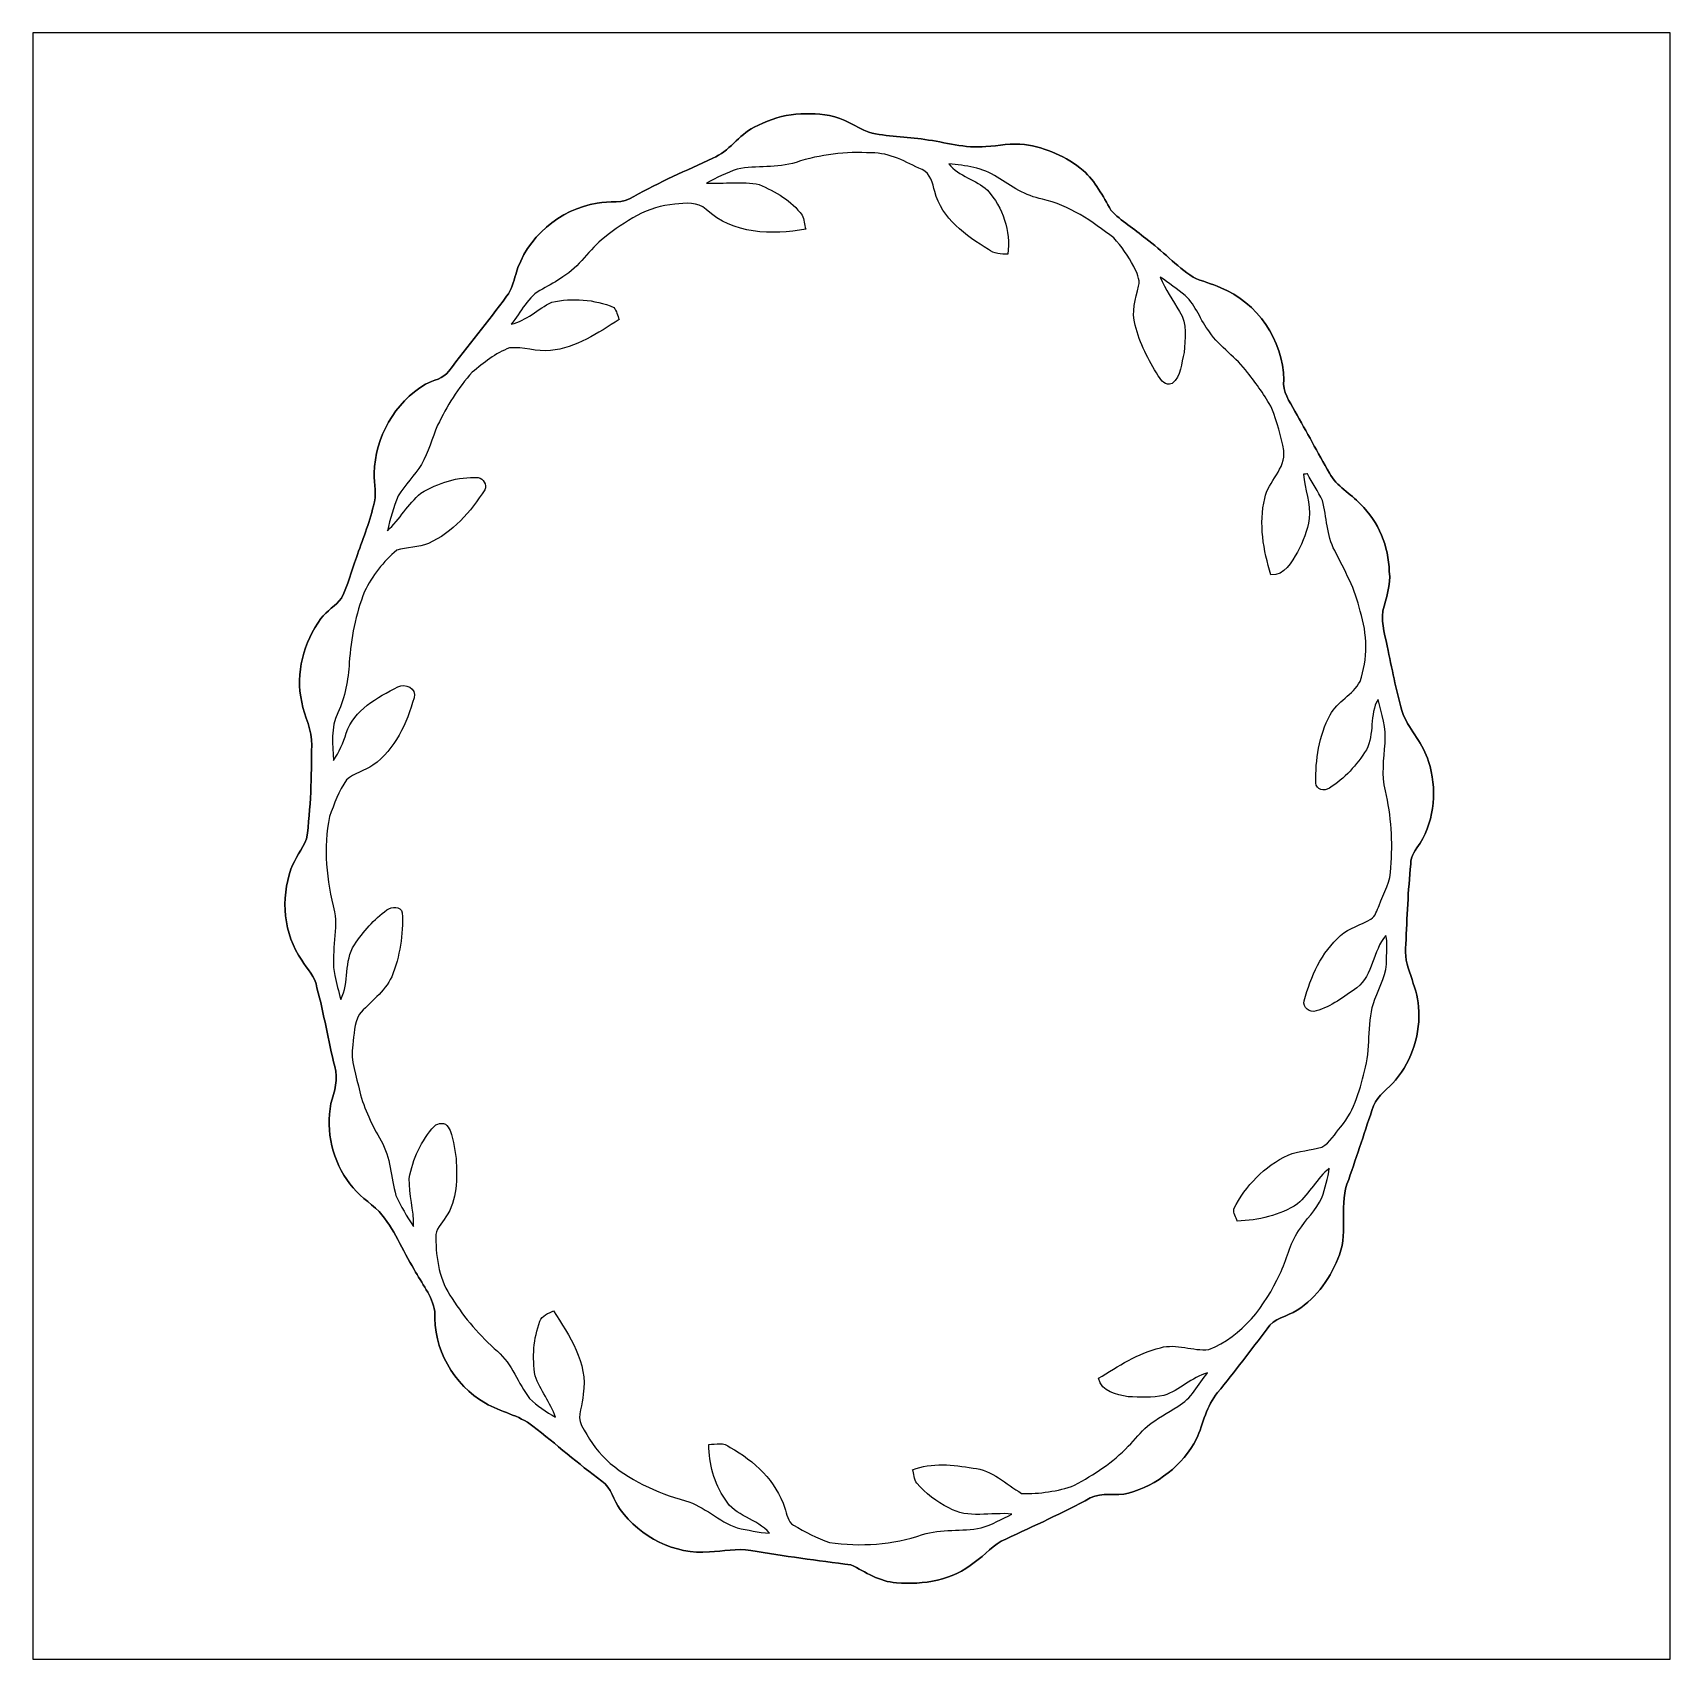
# Model space of a CAD drawing. Header units: centimetres. Extents: x -16.8 to 16.8, y -16.7 to 16.7.
import ezdxf

# ---------------------------------------------------------------- set-up
doc = ezdxf.new("R2010")
doc.units = ezdxf.units.CM
doc.header["$MEASUREMENT"] = 0
doc.layers.add('Layer 1', color=7, linetype='Continuous')

msp = doc.modelspace()

# ---------------------------------------------------------------- linework, layer by layer
at = {"layer": 'Layer 1', "color": 7}
for points, knots in [([(-16.77458, 16.66875), (-16.77458, 16.66875), (16.77458, 16.66875), (16.77458, 16.66875), (16.77458, 16.66875), (16.77458, 16.66875), (16.77458, -16.66875), (16.77458, -16.66875), (16.77458, -16.66875), (16.77458, -16.66875), (-16.77458, -16.66875), (-16.77458, -16.66875), (-16.77458, -16.66875), (-16.77458, -16.66875), (-16.77458, 16.66875), (-16.77458, 16.66875), (-16.77458, 16.66875), (-16.77458, 16.66875), (-16.77458, 16.66875), (-16.77458, 16.66875)], [0, 0, 0, 0, 0.16666667, 0.16666667, 0.16666667, 0.16666667, 0.33333333, 0.33333333, 0.33333333, 0.33333333, 0.5, 0.5, 0.5, 0.5, 0.66666667, 0.66666667, 0.66666667, 0.66666667, 1, 1, 1, 1]), ([(-1.23684, 14.98812), (-1.50319, 14.95213), (-1.75754, 14.85371), (-1.99496, 14.73024), (-1.99496, 14.73024), (-2.31493, 14.57078), (-2.50578, 14.23247), (-2.84198, 14.09806), (-2.84198, 14.09806), (-3.38455, 13.84229), (-3.93806, 13.6084), (-4.46052, 13.31207), (-4.46052, 13.31207), (-4.67889, 13.15261), (-4.96076, 13.22705), (-5.20876, 13.17872), (-5.20876, 13.17872), (-5.9757, 13.05066), (-6.66644, 12.47105), (-6.87811, 11.71575), (-6.87811, 11.71575), (-6.92785, 11.56159), (-6.95678, 11.39472), (-7.06861, 11.26878), (-7.06861, 11.26878), (-7.44361, 10.74173), (-7.8673, 10.25137), (-8.24971, 9.72961), (-8.24971, 9.72961), (-8.36295, 9.57368), (-8.56897, 9.55287), (-8.72702, 9.46256), (-8.72702, 9.46256), (-9.36413, 9.09532), (-9.76171, 8.37212), (-9.77829, 7.64258), (-9.77829, 7.64258), (-9.78606, 7.41856), (-9.71691, 7.18891), (-9.79558, 6.96948), (-9.79558, 6.96948), (-9.87884, 6.60647), (-10.02524, 6.26216), (-10.14271, 5.90973), (-10.14271, 5.90973), (-10.24537, 5.63421), (-10.31593, 5.34564), (-10.44646, 5.08106), (-10.44646, 5.08106), (-10.56569, 4.92054), (-10.75196, 4.82388), (-10.86979, 4.66161), (-10.86979, 4.66161), (-11.2208, 4.17371), (-11.39931, 3.54189), (-11.26314, 2.94675), (-11.26314, 2.94675), (-11.2081, 2.64901), (-11.04089, 2.37525), (-11.05994, 2.06446), (-11.05994, 2.06446), (-11.05958, 1.42381), (-11.08004, 0.77964), (-11.16295, 0.14358), (-11.16295, 0.14358), (-11.26137, -0.06597), (-11.39896, -0.25718), (-11.48398, -0.47413), (-11.48398, -0.47413), (-11.69811, -1.08338), (-11.63814, -1.80305), (-11.2649, -2.33892), (-11.2649, -2.33892), (-11.14743, -2.5213), (-10.98268, -2.68358), (-10.95093, -2.90901), (-10.95093, -2.90901), (-10.80876, -3.44135), (-10.71704, -3.98533), (-10.58863, -4.5212), (-10.58863, -4.5212), (-10.51631, -4.77661), (-10.58827, -5.0352), (-10.66518, -5.27861), (-10.66518, -5.27861), (-10.77595, -5.848), (-10.63413, -6.46748), (-10.27571, -6.92609), (-10.27571, -6.92609), (-10.11696, -7.15363), (-9.87319, -7.29897), (-9.67705, -7.49018), (-9.67705, -7.49018), (-9.36907, -7.8426), (-9.19692, -8.28252), (-8.9602, -8.6808), (-8.9602, -8.6808), (-8.80886, -8.96091), (-8.58802, -9.21914), (-8.53652, -9.54158), (-8.53652, -9.54158), (-8.57285, -10.29264), (-8.15763, -11.05006), (-7.50041, -11.41801), (-7.50041, -11.41801), (-7.19138, -11.60745), (-6.81461, -11.65684), (-6.52921, -11.89037), (-6.52921, -11.89037), (-6.05014, -12.25656), (-5.60352, -12.66437), (-5.11316, -13.01679), (-5.11316, -13.01679), (-4.91455, -13.15438), (-4.88456, -13.41543), (-4.73957, -13.59606), (-4.73957, -13.59606), (-4.33035, -14.16438), (-3.61985, -14.53233), (-2.91218, -14.46812), (-2.91218, -14.46812), (-2.62925, -14.45648), (-2.34703, -14.38875), (-2.0634, -14.44237), (-2.0634, -14.44237), (-1.38113, -14.55279), (-0.69638, -14.6498), (-0.01058, -14.73271), (-0.01058, -14.73271), (0.28681, -14.87911), (0.57609, -15.08231), (0.91934, -15.09959), (0.91934, -15.09959), (1.47285, -15.14546), (2.0768, -15.05197), (2.51495, -14.68437), (2.51495, -14.68437), (2.73791, -14.53409), (2.90583, -14.30831), (3.15983, -14.2053), (3.15983, -14.2053), (3.74121, -13.93225), (4.32858, -13.6712), (4.89197, -13.36287), (4.89197, -13.36287), (5.13362, -13.23234), (5.41937, -13.33606), (5.67549, -13.26409), (5.67549, -13.26409), (6.2611, -13.09793), (6.79027, -12.69859), (7.06896, -12.15178), (7.06896, -12.15178), (7.20831, -11.83534), (7.26757, -11.47339), (7.50041, -11.20422), (7.50041, -11.20422), (7.85319, -10.77807), (8.18056, -10.3318), (8.51817, -9.8933), (8.51817, -9.8933), (8.64905, -9.67176), (8.92739, -9.6453), (9.12918, -9.51512), (9.12918, -9.51512), (9.53876, -9.2523), (9.83227, -8.83038), (9.9949, -8.37636), (9.9949, -8.37636), (10.18752, -7.88), (9.9695, -7.32719), (10.18611, -6.83719), (10.18611, -6.83719), (10.36144, -6.33518), (10.52442, -5.82895), (10.69516, -5.32553), (10.69516, -5.32553), (10.77877, -5.10222), (10.99961, -4.97522), (11.14742, -4.79743), (11.14742, -4.79743), (11.48221, -4.38185), (11.67095, -3.83505), (11.61556, -3.29953), (11.61556, -3.29953), (11.6018, -2.85433), (11.29206, -2.46204), (11.35521, -2.00978), (11.35521, -2.00978), (11.3852, -1.46368), (11.39966, -0.91581), (11.45928, -0.37183), (11.45928, -0.37183), (11.44305, -0.19861), (11.57393, -0.07726), (11.64907, 0.06103), (11.64907, 0.06103), (11.95705, 0.55457), (11.99444, 1.18639), (11.82335, 1.7339), (11.82335, 1.7339), (11.71787, 2.08809), (11.44623, 2.35938), (11.30124, 2.69416), (11.30124, 2.69416), (11.16859, 3.12314), (11.09098, 3.56694), (10.99291, 4.00473), (10.99291, 4.00473), (10.94775, 4.2732), (10.84545, 4.54131), (10.88602, 4.81718), (10.88602, 4.81718), (10.94846, 5.08317), (11.05888, 5.34705), (11.01796, 5.62575), (11.01796, 5.62575), (11.00526, 6.13869), (10.80029, 6.6481), (10.42811, 7.00581), (10.42811, 7.00581), (10.22667, 7.22842), (9.93457, 7.36953), (9.79205, 7.64187), (9.79205, 7.64187), (9.55428, 8.06415), (9.32286, 8.4896), (9.08367, 8.91081), (9.08367, 8.91081), (8.9729, 9.11049), (8.83038, 9.31263), (8.85578, 9.55428), (8.85578, 9.55428), (8.84414, 10.36532), (8.31744, 11.14072), (7.56426, 11.44129), (7.56426, 11.44129), (7.38223, 11.52948), (7.17973, 11.56829), (6.99946, 11.65931), (6.99946, 11.65931), (6.65021, 11.89038), (6.36517, 12.20223), (6.03003, 12.45129), (6.03003, 12.45129), (5.79296, 12.64532), (5.52732, 12.80795), (5.3146, 13.0302), (5.3146, 13.0302), (5.15444, 13.31983), (4.99498, 13.62287), (4.74521, 13.84688), (4.74521, 13.84688), (4.40761, 14.13545), (3.9811, 14.31149), (3.54542, 14.38134), (3.54542, 14.38134), (3.28048, 14.4085), (3.01696, 14.35171), (2.75343, 14.33583), (2.75343, 14.33583), (2.32904, 14.29279), (1.9177, 14.42932), (1.50072, 14.48047), (1.50072, 14.48047), (1.11972, 14.54079), (0.72849, 14.53197), (0.35348, 14.62828), (0.35348, 14.62828), (0.08537, 14.74188), (-0.16051, 14.91262), (-0.4505, 14.97118), (-0.4505, 14.97118), (-0.70803, 15.02657), (-0.97684, 15.01352), (-1.23684, 14.98812)], [0, 0, 0, 0, 0.01428571, 0.01428571, 0.01428571, 0.01428571, 0.02857143, 0.02857143, 0.02857143, 0.02857143, 0.04285714, 0.04285714, 0.04285714, 0.04285714, 0.05714286, 0.05714286, 0.05714286, 0.05714286, 0.07142857, 0.07142857, 0.07142857, 0.07142857, 0.08571429, 0.08571429, 0.08571429, 0.08571429, 0.1, 0.1, 0.1, 0.1, 0.11428571, 0.11428571, 0.11428571, 0.11428571, 0.12857143, 0.12857143, 0.12857143, 0.12857143, 0.14285714, 0.14285714, 0.14285714, 0.14285714, 0.15714286, 0.15714286, 0.15714286, 0.15714286, 0.17142857, 0.17142857, 0.17142857, 0.17142857, 0.18571429, 0.18571429, 0.18571429, 0.18571429, 0.2, 0.2, 0.2, 0.2, 0.21428571, 0.21428571, 0.21428571, 0.21428571, 0.22857143, 0.22857143, 0.22857143, 0.22857143, 0.24285714, 0.24285714, 0.24285714, 0.24285714, 0.25714286, 0.25714286, 0.25714286, 0.25714286, 0.27142857, 0.27142857, 0.27142857, 0.27142857, 0.28571429, 0.28571429, 0.28571429, 0.28571429, 0.3, 0.3, 0.3, 0.3, 0.31428571, 0.31428571, 0.31428571, 0.31428571, 0.32857143, 0.32857143, 0.32857143, 0.32857143, 0.34285714, 0.34285714, 0.34285714, 0.34285714, 0.35714286, 0.35714286, 0.35714286, 0.35714286, 0.37142857, 0.37142857, 0.37142857, 0.37142857, 0.38571429, 0.38571429, 0.38571429, 0.38571429, 0.4, 0.4, 0.4, 0.4, 0.41428571, 0.41428571, 0.41428571, 0.41428571, 0.42857143, 0.42857143, 0.42857143, 0.42857143, 0.44285714, 0.44285714, 0.44285714, 0.44285714, 0.45714286, 0.45714286, 0.45714286, 0.45714286, 0.47142857, 0.47142857, 0.47142857, 0.47142857, 0.48571429, 0.48571429, 0.48571429, 0.48571429, 0.5, 0.5, 0.5, 0.5, 0.51428571, 0.51428571, 0.51428571, 0.51428571, 0.52857143, 0.52857143, 0.52857143, 0.52857143, 0.54285714, 0.54285714, 0.54285714, 0.54285714, 0.55714286, 0.55714286, 0.55714286, 0.55714286, 0.57142857, 0.57142857, 0.57142857, 0.57142857, 0.58571429, 0.58571429, 0.58571429, 0.58571429, 0.6, 0.6, 0.6, 0.6, 0.61428571, 0.61428571, 0.61428571, 0.61428571, 0.62857143, 0.62857143, 0.62857143, 0.62857143, 0.64285714, 0.64285714, 0.64285714, 0.64285714, 0.65714286, 0.65714286, 0.65714286, 0.65714286, 0.67142857, 0.67142857, 0.67142857, 0.67142857, 0.68571429, 0.68571429, 0.68571429, 0.68571429, 0.7, 0.7, 0.7, 0.7, 0.71428571, 0.71428571, 0.71428571, 0.71428571, 0.72857143, 0.72857143, 0.72857143, 0.72857143, 0.74285714, 0.74285714, 0.74285714, 0.74285714, 0.75714286, 0.75714286, 0.75714286, 0.75714286, 0.77142857, 0.77142857, 0.77142857, 0.77142857, 0.78571429, 0.78571429, 0.78571429, 0.78571429, 0.8, 0.8, 0.8, 0.8, 0.81428571, 0.81428571, 0.81428571, 0.81428571, 0.82857143, 0.82857143, 0.82857143, 0.82857143, 0.84285714, 0.84285714, 0.84285714, 0.84285714, 0.85714286, 0.85714286, 0.85714286, 0.85714286, 0.87142857, 0.87142857, 0.87142857, 0.87142857, 0.88571429, 0.88571429, 0.88571429, 0.88571429, 0.9, 0.9, 0.9, 0.9, 0.91428571, 0.91428571, 0.91428571, 0.91428571, 0.92857143, 0.92857143, 0.92857143, 0.92857143, 0.94285714, 0.94285714, 0.94285714, 0.94285714, 0.95714286, 0.95714286, 0.95714286, 0.95714286, 0.97142857, 0.97142857, 0.97142857, 0.97142857, 1, 1, 1, 1]), ([(-1.137, 14.01233), (-0.64029, 14.17285), (-0.11359, 14.24129), (0.40711, 14.2046), (0.40711, 14.2046), (0.78458, 14.21377), (1.11478, 14.01657), (1.44463, 13.86381), (1.44463, 13.86381), (1.62101, 13.78656), (1.66264, 13.57983), (1.70603, 13.41402), (1.70603, 13.41402), (1.84785, 12.86122), (2.34597, 12.50562), (2.8067, 12.22657), (2.8067, 12.22657), (2.91924, 12.1352), (3.06388, 12.12427), (3.20146, 12.13026), (3.20146, 12.13026), (3.26461, 12.60334), (3.10303, 13.08664), (2.78694, 13.44013), (2.78694, 13.44013), (2.55164, 13.66097), (2.20027, 13.72235), (1.99566, 13.98164), (1.99566, 13.98164), (2.33539, 13.94601), (2.69346, 13.90438), (2.98309, 13.70965), (2.98309, 13.70965), (3.27025, 13.52127), (3.56623, 13.32406), (3.90984, 13.25915), (3.90984, 13.25915), (4.45735, 13.12616), (4.93571, 12.8076), (5.3721, 12.46258), (5.3721, 12.46258), (5.53508, 12.29007), (5.66843, 12.08828), (5.78167, 11.87979), (5.78167, 11.87979), (5.84412, 11.75561), (5.92067, 11.61768), (5.88081, 11.4741), (5.88081, 11.4741), (5.81731, 11.21586), (5.73052, 10.94246), (5.81131, 10.67682), (5.81131, 10.67682), (5.90197, 10.30323), (6.08647, 9.96174), (6.28368, 9.63507), (6.28368, 9.63507), (6.34824, 9.54405), (6.42514, 9.41811), (6.56696, 9.48126), (6.56696, 9.48126), (6.76487, 9.62025), (6.75464, 9.90212), (6.8132, 10.11167), (6.8132, 10.11167), (6.82484, 10.38966), (6.89575, 10.70963), (6.72183, 10.95481), (6.72183, 10.95481), (6.58072, 11.18482), (6.4329, 11.41201), (6.32495, 11.66036), (6.32495, 11.66036), (6.50311, 11.54324), (6.67067, 11.4113), (6.83895, 11.28042), (6.83895, 11.28042), (7.06014, 11.07405), (7.14869, 10.77383), (7.33143, 10.53818), (7.33143, 10.53818), (7.55191, 10.22279), (7.88599, 10.01254), (8.11636, 9.70527), (8.11636, 9.70527), (8.29381, 9.46856), (8.47372, 9.23043), (8.61483, 8.96937), (8.61483, 8.96937), (8.72031, 8.69103), (8.80604, 8.40176), (8.85543, 8.10754), (8.85543, 8.10754), (8.90623, 7.72442), (8.53264, 7.48101), (8.46631, 7.12435), (8.46631, 7.12435), (8.34002, 6.604), (8.44091, 6.06002), (8.59226, 5.55554), (8.59226, 5.55554), (8.88259, 5.54249), (9.00853, 5.81907), (9.13836, 6.0258), (9.13836, 6.0258), (9.24701, 6.2417), (9.34367, 6.46818), (9.37754, 6.70913), (9.37754, 6.70913), (9.42058, 7.01957), (9.27417, 7.31132), (9.26253, 7.61859), (9.26253, 7.61859), (9.28299, 7.62141), (9.32356, 7.62741), (9.34402, 7.63023), (9.34402, 7.63023), (9.42799, 7.43761), (9.56557, 7.27357), (9.64882, 7.08096), (9.64882, 7.08096), (9.73737, 6.74088), (9.73384, 6.37152), (9.90071, 6.05367), (9.90071, 6.05367), (10.10073, 5.65291), (10.32792, 5.25851), (10.42141, 4.81506), (10.42141, 4.81506), (10.57169, 4.3494), (10.58122, 3.83611), (10.42, 3.3722), (10.42, 3.3722), (10.27042, 3.09951), (9.95398, 2.96157), (9.80405, 2.68605), (9.80405, 2.68605), (9.57827, 2.26095), (9.50454, 1.76742), (9.51336, 1.29081), (9.51336, 1.29081), (9.52041, 1.15888), (9.68657, 1.10949), (9.78994, 1.18639), (9.78994, 1.18639), (10.10461, 1.37866), (10.35297, 1.6637), (10.54876, 1.97344), (10.54876, 1.97344), (10.72056, 2.29129), (10.60379, 2.69311), (10.78794, 3.00602), (10.78794, 3.00602), (10.86062, 2.7111), (10.96045, 2.41441), (10.93152, 2.10608), (10.93152, 2.10608), (10.9093, 1.78294), (10.85815, 1.45239), (10.93752, 1.13277), (10.93752, 1.13277), (11.06205, 0.61877), (11.09063, 0.08643), (11.05217, -0.44062), (11.05217, -0.44062), (11.05041, -0.71896), (10.90224, -0.96132), (10.81123, -1.21638), (10.81123, -1.21638), (10.76219, -1.31304), (10.74208, -1.44251), (10.63942, -1.50036), (10.63942, -1.50036), (10.43728, -1.61996), (10.19986, -1.67993), (10.0203, -1.83586), (10.0203, -1.83586), (9.63013, -2.18299), (9.40611, -2.67476), (9.277, -3.17112), (9.277, -3.17112), (9.23325, -3.31364), (9.38989, -3.42406), (9.519, -3.38173), (9.519, -3.38173), (9.82733, -3.28859), (10.09368, -3.09245), (10.35297, -2.9083), (10.35297, -2.9083), (10.69128, -2.63772), (10.67894, -2.15583), (10.94458, -1.83197), (10.94458, -1.83197), (10.98867, -1.98755), (10.96151, -2.15124), (10.96292, -2.31105), (10.96292, -2.31105), (10.9788, -2.61056), (10.81687, -2.87055), (10.72162, -3.14219), (10.72162, -3.14219), (10.55158, -3.5874), (10.64966, -4.07705), (10.52759, -4.53284), (10.52759, -4.53284), (10.42635, -4.96041), (10.32087, -5.41232), (10.02418, -5.75275), (10.02418, -5.75275), (9.90494, -5.8995), (9.80969, -6.08436), (9.63295, -6.16973), (9.63295, -6.16973), (9.40858, -6.24522), (9.16305, -6.23958), (8.94433, -6.33483), (8.94433, -6.33483), (8.46384, -6.56519), (8.06944, -6.96277), (7.83308, -7.43867), (7.83308, -7.43867), (7.82038, -7.52687), (7.87612, -7.60801), (7.90293, -7.6895), (7.90293, -7.6895), (8.33614, -7.67151), (8.77006, -7.56991), (9.14012, -7.33742), (9.14012, -7.33742), (9.38495, -7.11694), (9.53735, -6.81461), (9.78958, -6.60012), (9.78958, -6.60012), (9.75924, -6.80791), (9.70844, -7.01252), (9.6333, -7.20901), (9.6333, -7.20901), (9.52253, -7.46619), (9.3031, -7.6514), (9.16058, -7.88917), (9.16058, -7.88917), (8.9722, -8.15516), (8.91681, -8.48501), (8.7757, -8.77464), (8.7757, -8.77464), (8.47302, -9.42552), (8.00982, -10.04782), (7.32261, -10.31981), (7.32261, -10.31981), (6.991, -10.3572), (6.6615, -10.18963), (6.33095, -10.28312), (6.33095, -10.28312), (5.86352, -10.39001), (5.46559, -10.66412), (5.06271, -10.91001), (5.06271, -10.91001), (5.12022, -11.19399), (5.42713, -11.24479), (5.66773, -11.28713), (5.66773, -11.28713), (5.91185, -11.29982), (6.15879, -11.30794), (6.4008, -11.26455), (6.4008, -11.26455), (6.72253, -11.1573), (6.96701, -10.89025), (7.2965, -10.79853), (7.2965, -10.79853), (7.10636, -11.0363), (6.96066, -11.3344), (6.68443, -11.48574), (6.68443, -11.48574), (6.47418, -11.61309), (6.26075, -11.73692), (6.06672, -11.88826), (6.06672, -11.88826), (5.92032, -12.01208), (5.80531, -12.16731), (5.66984, -12.30242), (5.66984, -12.30242), (5.3594, -12.63826), (4.9657, -12.88027), (4.57094, -13.10358), (4.57094, -13.10358), (4.22522, -13.22811), (3.85163, -13.28138), (3.48439, -13.26974), (3.48439, -13.26974), (3.16548, -13.07394), (2.8829, -12.78819), (2.48991, -12.74904), (2.48991, -12.74904), (2.08386, -12.68201), (1.64359, -12.63368), (1.24954, -12.7829), (1.24954, -12.7829), (1.28658, -12.85169), (1.276, -12.98751), (1.33879, -13.05842), (1.33879, -13.05842), (1.51941, -13.27009), (1.74484, -13.44154), (1.9939, -13.56501), (1.9939, -13.56501), (2.3816, -13.80172), (2.86279, -13.64615), (3.28683, -13.69413), (3.28683, -13.69413), (3.08398, -13.80172), (2.87549, -13.90297), (2.65818, -13.97776), (2.65818, -13.97776), (2.26131, -14.05643), (1.84291, -13.98764), (1.45344, -14.11429), (1.45344, -14.11429), (0.84279, -14.31749), (0.1845, -14.37005), (-0.45085, -14.27445), (-0.45085, -14.27445), (-0.70908, -14.18872), (-0.95074, -14.05572), (-1.18569, -13.92096), (-1.18569, -13.92096), (-1.31445, -13.85182), (-1.31868, -13.69095), (-1.36701, -13.56889), (-1.36701, -13.56889), (-1.54376, -13.0175), (-1.99214, -12.59981), (-2.48603, -12.3257), (-2.48603, -12.3257), (-2.61197, -12.21458), (-2.77601, -12.26079), (-2.92488, -12.26644), (-2.92488, -12.26644), (-2.91747, -12.66296), (-2.81446, -13.05948), (-2.59115, -13.39039), (-2.59115, -13.39039), (-2.38513, -13.73576), (-1.93428, -13.78656), (-1.68099, -14.08536), (-1.68099, -14.08536), (-1.90429, -14.06807), (-2.12408, -14.0208), (-2.3428, -13.97494), (-2.3428, -13.97494), (-2.72662, -13.85147), (-3.00955, -13.52515), (-3.40289, -13.42355), (-3.40289, -13.42355), (-3.99274, -13.25104), (-4.572, -12.99704), (-5.0292, -12.57759), (-5.0292, -12.57759), (-5.23275, -12.37297), (-5.3975, -12.13167), (-5.52838, -11.87556), (-5.52838, -11.87556), (-5.64021, -11.66989), (-5.49169, -11.44729), (-5.49804, -11.23386), (-5.49804, -11.23386), (-5.3908, -10.59286), (-5.78591, -10.03864), (-6.10517, -9.52853), (-6.10517, -9.52853), (-6.20748, -9.57651), (-6.33942, -9.62166), (-6.38246, -9.73984), (-6.38246, -9.73984), (-6.51792, -10.09403), (-6.54191, -10.48632), (-6.48264, -10.85921), (-6.48264, -10.85921), (-6.37716, -11.1573), (-6.16691, -11.40777), (-6.06601, -11.70869), (-6.06601, -11.70869), (-6.25052, -11.59263), (-6.44349, -11.48045), (-6.59659, -11.32346), (-6.59659, -11.32346), (-6.83084, -11.01231), (-6.95501, -10.62037), (-7.2517, -10.3565), (-7.2517, -10.3565), (-7.61471, -10.04535), (-7.92656, -9.67599), (-8.18268, -9.27276), (-8.18268, -9.27276), (-8.4388, -8.91328), (-8.51676, -8.45961), (-8.51359, -8.02711), (-8.51359, -8.02711), (-8.53475, -7.85072), (-8.38906, -7.73748), (-8.31003, -7.60271), (-8.31003, -7.60271), (-8.07191, -7.2577), (-8.08073, -6.80826), (-8.10084, -6.40715), (-8.10084, -6.40715), (-8.14599, -6.1916), (-8.14423, -5.95101), (-8.26382, -5.7598), (-8.26382, -5.7598), (-8.31497, -5.65609), (-8.47266, -5.6702), (-8.54498, -5.74181), (-8.54498, -5.74181), (-8.81944, -6.03568), (-8.98913, -6.41879), (-9.06004, -6.81179), (-9.06004, -6.81179), (-9.06674, -7.14234), (-8.96232, -7.46478), (-8.97502, -7.79674), (-8.97502, -7.79674), (-9.10908, -7.5946), (-9.23325, -7.38434), (-9.33274, -7.16351), (-9.33274, -7.16351), (-9.44316, -6.79309), (-9.43681, -6.38281), (-9.63789, -6.04308), (-9.63789, -6.04308), (-9.82063, -5.72452), (-9.98467, -5.39397), (-10.07463, -5.0359), (-10.07463, -5.0359), (-10.14589, -4.72087), (-10.26971, -4.40231), (-10.21786, -4.07423), (-10.21786, -4.07423), (-10.19316, -3.86468), (-10.18752, -3.64384), (-10.08909, -3.45264), (-10.08909, -3.45264), (-9.86508, -3.19828), (-9.56628, -2.99261), (-9.41952, -2.67829), (-9.41952, -2.67829), (-9.25054, -2.26554), (-9.18422, -1.81257), (-9.20327, -1.36878), (-9.20327, -1.36878), (-9.23431, -1.22414), (-9.42411, -1.23578), (-9.5183, -1.31128), (-9.5183, -1.31128), (-9.7857, -1.49895), (-10.00019, -1.75578), (-10.18505, -2.02318), (-10.18505, -2.02318), (-10.40306, -2.35691), (-10.28347, -2.79541), (-10.46445, -3.14607), (-10.46445, -3.14607), (-10.5089, -2.98203), (-10.54982, -2.81693), (-10.58827, -2.65183), (-10.58827, -2.65183), (-10.67682, -2.21933), (-10.51983, -1.78012), (-10.59251, -1.34726), (-10.59251, -1.34726), (-10.75161, -0.71191), (-10.82887, -0.04057), (-10.69446, 0.60572), (-10.69446, 0.60572), (-10.59427, 0.86113), (-10.50537, 1.12854), (-10.34838, 1.35573), (-10.34838, 1.35573), (-10.19351, 1.49754), (-9.97197, 1.53494), (-9.80405, 1.65911), (-9.80405, 1.65911), (-9.34473, 1.97838), (-9.11225, 2.52024), (-8.96232, 3.03953), (-8.96232, 3.03953), (-8.89353, 3.22404), (-9.15, 3.35209), (-9.29323, 3.25967), (-9.29323, 3.25967), (-9.71409, 3.04553), (-10.19104, 2.79012), (-10.35191, 2.31316), (-10.35191, 2.31316), (-10.41047, 2.11349), (-10.50149, 1.92652), (-10.61403, 1.75189), (-10.61403, 1.75189), (-10.62602, 2.07821), (-10.67682, 2.42535), (-10.52442, 2.72838), (-10.52442, 2.72838), (-10.37167, 3.05047), (-10.31169, 3.40536), (-10.28947, 3.75849), (-10.28947, 3.75849), (-10.25878, 4.25626), (-10.15753, 4.75086), (-9.97761, 5.21617), (-9.97761, 5.21617), (-9.81745, 5.53755), (-9.59238, 5.83106), (-9.31721, 6.06249), (-9.31721, 6.06249), (-9.10484, 6.1281), (-8.87483, 6.11717), (-8.66704, 6.20183), (-8.66704, 6.20183), (-8.16857, 6.42338), (-7.80062, 6.85024), (-7.51346, 7.30074), (-7.51346, 7.30074), (-7.46407, 7.40093), (-7.54204, 7.53463), (-7.64999, 7.55121), (-7.64999, 7.55121), (-8.06309, 7.57273), (-8.47266, 7.44502), (-8.82191, 7.23089), (-8.82191, 7.23089), (-9.08579, 7.00652), (-9.25618, 6.69607), (-9.50877, 6.46007), (-9.50877, 6.46007), (-9.4548, 6.70348), (-9.38459, 6.94549), (-9.28476, 7.17409), (-9.28476, 7.17409), (-9.14964, 7.40622), (-8.95315, 7.59531), (-8.81063, 7.82214), (-8.81063, 7.82214), (-8.66316, 8.07332), (-8.59614, 8.35907), (-8.47866, 8.62295), (-8.47866, 8.62295), (-8.29204, 9.01488), (-8.05921, 9.38671), (-7.77205, 9.71232), (-7.77205, 9.71232), (-7.53357, 9.89683), (-7.29439, 10.10391), (-7.00723, 10.20868), (-7.00723, 10.20868), (-6.72536, 10.23761), (-6.45019, 10.12437), (-6.16691, 10.15436), (-6.16691, 10.15436), (-5.64162, 10.2048), (-5.19571, 10.51772), (-4.76074, 10.78971), (-4.76074, 10.78971), (-4.79319, 10.87402), (-4.81154, 10.96751), (-4.86904, 11.03912), (-4.86904, 11.03912), (-5.26697, 11.20563), (-5.72206, 11.2395), (-6.14186, 11.1446), (-6.14186, 11.1446), (-6.42832, 11.01231), (-6.6548, 10.76254), (-6.97336, 10.6934), (-6.97336, 10.6934), (-6.76593, 10.93611), (-6.63434, 11.26984), (-6.33271, 11.41448), (-6.33271, 11.41448), (-6.19125, 11.49456), (-6.04555, 11.5697), (-5.91256, 11.66424), (-5.91256, 11.66424), (-5.57318, 11.86991), (-5.37563, 12.23327), (-5.06166, 12.46964), (-5.06166, 12.46964), (-4.64608, 12.80336), (-4.16878, 13.11628), (-3.62126, 13.15226), (-3.62126, 13.15226), (-3.4036, 13.17766), (-3.14748, 13.21047), (-2.97462, 13.04431), (-2.97462, 13.04431), (-2.43699, 12.5409), (-1.62666, 12.51373), (-0.93839, 12.64532), (-0.93839, 12.64532), (-0.97614, 12.73598), (-0.96026, 12.84146), (-1.01247, 12.92648), (-1.01247, 12.92648), (-1.22343, 13.23128), (-1.56104, 13.40873), (-1.88842, 13.55972), (-1.88842, 13.55972), (-2.24473, 13.62569), (-2.61056, 13.57277), (-2.97004, 13.58759), (-2.97004, 13.58759), (-2.76719, 13.69589), (-2.55834, 13.79714), (-2.34068, 13.87193), (-2.34068, 13.87193), (-1.94522, 13.95589), (-1.52471, 13.88322), (-1.137, 14.01233)], [0, 0, 0, 0, 0.00645161, 0.00645161, 0.00645161, 0.00645161, 0.01290323, 0.01290323, 0.01290323, 0.01290323, 0.01935484, 0.01935484, 0.01935484, 0.01935484, 0.02580645, 0.02580645, 0.02580645, 0.02580645, 0.03225806, 0.03225806, 0.03225806, 0.03225806, 0.03870968, 0.03870968, 0.03870968, 0.03870968, 0.04516129, 0.04516129, 0.04516129, 0.04516129, 0.0516129, 0.0516129, 0.0516129, 0.0516129, 0.05806452, 0.05806452, 0.05806452, 0.05806452, 0.06451613, 0.06451613, 0.06451613, 0.06451613, 0.07096774, 0.07096774, 0.07096774, 0.07096774, 0.07741935, 0.07741935, 0.07741935, 0.07741935, 0.08387097, 0.08387097, 0.08387097, 0.08387097, 0.09032258, 0.09032258, 0.09032258, 0.09032258, 0.09677419, 0.09677419, 0.09677419, 0.09677419, 0.10322581, 0.10322581, 0.10322581, 0.10322581, 0.10967742, 0.10967742, 0.10967742, 0.10967742, 0.11612903, 0.11612903, 0.11612903, 0.11612903, 0.12258065, 0.12258065, 0.12258065, 0.12258065, 0.12903226, 0.12903226, 0.12903226, 0.12903226, 0.13548387, 0.13548387, 0.13548387, 0.13548387, 0.14193548, 0.14193548, 0.14193548, 0.14193548, 0.1483871, 0.1483871, 0.1483871, 0.1483871, 0.15483871, 0.15483871, 0.15483871, 0.15483871, 0.16129032, 0.16129032, 0.16129032, 0.16129032, 0.16774194, 0.16774194, 0.16774194, 0.16774194, 0.17419355, 0.17419355, 0.17419355, 0.17419355, 0.18064516, 0.18064516, 0.18064516, 0.18064516, 0.18709677, 0.18709677, 0.18709677, 0.18709677, 0.19354839, 0.19354839, 0.19354839, 0.19354839, 0.2, 0.2, 0.2, 0.2, 0.20645161, 0.20645161, 0.20645161, 0.20645161, 0.21290323, 0.21290323, 0.21290323, 0.21290323, 0.21935484, 0.21935484, 0.21935484, 0.21935484, 0.22580645, 0.22580645, 0.22580645, 0.22580645, 0.23225806, 0.23225806, 0.23225806, 0.23225806, 0.23870968, 0.23870968, 0.23870968, 0.23870968, 0.24516129, 0.24516129, 0.24516129, 0.24516129, 0.2516129, 0.2516129, 0.2516129, 0.2516129, 0.25806452, 0.25806452, 0.25806452, 0.25806452, 0.26451613, 0.26451613, 0.26451613, 0.26451613, 0.27096774, 0.27096774, 0.27096774, 0.27096774, 0.27741935, 0.27741935, 0.27741935, 0.27741935, 0.28387097, 0.28387097, 0.28387097, 0.28387097, 0.29032258, 0.29032258, 0.29032258, 0.29032258, 0.29677419, 0.29677419, 0.29677419, 0.29677419, 0.30322581, 0.30322581, 0.30322581, 0.30322581, 0.30967742, 0.30967742, 0.30967742, 0.30967742, 0.31612903, 0.31612903, 0.31612903, 0.31612903, 0.32258065, 0.32258065, 0.32258065, 0.32258065, 0.32903226, 0.32903226, 0.32903226, 0.32903226, 0.33548387, 0.33548387, 0.33548387, 0.33548387, 0.34193548, 0.34193548, 0.34193548, 0.34193548, 0.3483871, 0.3483871, 0.3483871, 0.3483871, 0.35483871, 0.35483871, 0.35483871, 0.35483871, 0.36129032, 0.36129032, 0.36129032, 0.36129032, 0.36774194, 0.36774194, 0.36774194, 0.36774194, 0.37419355, 0.37419355, 0.37419355, 0.37419355, 0.38064516, 0.38064516, 0.38064516, 0.38064516, 0.38709677, 0.38709677, 0.38709677, 0.38709677, 0.39354839, 0.39354839, 0.39354839, 0.39354839, 0.4, 0.4, 0.4, 0.4, 0.40645161, 0.40645161, 0.40645161, 0.40645161, 0.41290323, 0.41290323, 0.41290323, 0.41290323, 0.41935484, 0.41935484, 0.41935484, 0.41935484, 0.42580645, 0.42580645, 0.42580645, 0.42580645, 0.43225806, 0.43225806, 0.43225806, 0.43225806, 0.43870968, 0.43870968, 0.43870968, 0.43870968, 0.44516129, 0.44516129, 0.44516129, 0.44516129, 0.4516129, 0.4516129, 0.4516129, 0.4516129, 0.45806452, 0.45806452, 0.45806452, 0.45806452, 0.46451613, 0.46451613, 0.46451613, 0.46451613, 0.47096774, 0.47096774, 0.47096774, 0.47096774, 0.47741935, 0.47741935, 0.47741935, 0.47741935, 0.48387097, 0.48387097, 0.48387097, 0.48387097, 0.49032258, 0.49032258, 0.49032258, 0.49032258, 0.49677419, 0.49677419, 0.49677419, 0.49677419, 0.50322581, 0.50322581, 0.50322581, 0.50322581, 0.50967742, 0.50967742, 0.50967742, 0.50967742, 0.51612903, 0.51612903, 0.51612903, 0.51612903, 0.52258065, 0.52258065, 0.52258065, 0.52258065, 0.52903226, 0.52903226, 0.52903226, 0.52903226, 0.53548387, 0.53548387, 0.53548387, 0.53548387, 0.54193548, 0.54193548, 0.54193548, 0.54193548, 0.5483871, 0.5483871, 0.5483871, 0.5483871, 0.55483871, 0.55483871, 0.55483871, 0.55483871, 0.56129032, 0.56129032, 0.56129032, 0.56129032, 0.56774194, 0.56774194, 0.56774194, 0.56774194, 0.57419355, 0.57419355, 0.57419355, 0.57419355, 0.58064516, 0.58064516, 0.58064516, 0.58064516, 0.58709677, 0.58709677, 0.58709677, 0.58709677, 0.59354839, 0.59354839, 0.59354839, 0.59354839, 0.6, 0.6, 0.6, 0.6, 0.60645161, 0.60645161, 0.60645161, 0.60645161, 0.61290323, 0.61290323, 0.61290323, 0.61290323, 0.61935484, 0.61935484, 0.61935484, 0.61935484, 0.62580645, 0.62580645, 0.62580645, 0.62580645, 0.63225806, 0.63225806, 0.63225806, 0.63225806, 0.63870968, 0.63870968, 0.63870968, 0.63870968, 0.64516129, 0.64516129, 0.64516129, 0.64516129, 0.6516129, 0.6516129, 0.6516129, 0.6516129, 0.65806452, 0.65806452, 0.65806452, 0.65806452, 0.66451613, 0.66451613, 0.66451613, 0.66451613, 0.67096774, 0.67096774, 0.67096774, 0.67096774, 0.67741935, 0.67741935, 0.67741935, 0.67741935, 0.68387097, 0.68387097, 0.68387097, 0.68387097, 0.69032258, 0.69032258, 0.69032258, 0.69032258, 0.69677419, 0.69677419, 0.69677419, 0.69677419, 0.70322581, 0.70322581, 0.70322581, 0.70322581, 0.70967742, 0.70967742, 0.70967742, 0.70967742, 0.71612903, 0.71612903, 0.71612903, 0.71612903, 0.72258065, 0.72258065, 0.72258065, 0.72258065, 0.72903226, 0.72903226, 0.72903226, 0.72903226, 0.73548387, 0.73548387, 0.73548387, 0.73548387, 0.74193548, 0.74193548, 0.74193548, 0.74193548, 0.7483871, 0.7483871, 0.7483871, 0.7483871, 0.75483871, 0.75483871, 0.75483871, 0.75483871, 0.76129032, 0.76129032, 0.76129032, 0.76129032, 0.76774194, 0.76774194, 0.76774194, 0.76774194, 0.77419355, 0.77419355, 0.77419355, 0.77419355, 0.78064516, 0.78064516, 0.78064516, 0.78064516, 0.78709677, 0.78709677, 0.78709677, 0.78709677, 0.79354839, 0.79354839, 0.79354839, 0.79354839, 0.8, 0.8, 0.8, 0.8, 0.80645161, 0.80645161, 0.80645161, 0.80645161, 0.81290323, 0.81290323, 0.81290323, 0.81290323, 0.81935484, 0.81935484, 0.81935484, 0.81935484, 0.82580645, 0.82580645, 0.82580645, 0.82580645, 0.83225806, 0.83225806, 0.83225806, 0.83225806, 0.83870968, 0.83870968, 0.83870968, 0.83870968, 0.84516129, 0.84516129, 0.84516129, 0.84516129, 0.8516129, 0.8516129, 0.8516129, 0.8516129, 0.85806452, 0.85806452, 0.85806452, 0.85806452, 0.86451613, 0.86451613, 0.86451613, 0.86451613, 0.87096774, 0.87096774, 0.87096774, 0.87096774, 0.87741935, 0.87741935, 0.87741935, 0.87741935, 0.88387097, 0.88387097, 0.88387097, 0.88387097, 0.89032258, 0.89032258, 0.89032258, 0.89032258, 0.89677419, 0.89677419, 0.89677419, 0.89677419, 0.90322581, 0.90322581, 0.90322581, 0.90322581, 0.90967742, 0.90967742, 0.90967742, 0.90967742, 0.91612903, 0.91612903, 0.91612903, 0.91612903, 0.92258065, 0.92258065, 0.92258065, 0.92258065, 0.92903226, 0.92903226, 0.92903226, 0.92903226, 0.93548387, 0.93548387, 0.93548387, 0.93548387, 0.94193548, 0.94193548, 0.94193548, 0.94193548, 0.9483871, 0.9483871, 0.9483871, 0.9483871, 0.95483871, 0.95483871, 0.95483871, 0.95483871, 0.96129032, 0.96129032, 0.96129032, 0.96129032, 0.96774194, 0.96774194, 0.96774194, 0.96774194, 0.97419355, 0.97419355, 0.97419355, 0.97419355, 0.98064516, 0.98064516, 0.98064516, 0.98064516, 0.98709677, 0.98709677, 0.98709677, 0.98709677, 1, 1, 1, 1])]:
    msp.add_open_spline(points, degree=3, knots=knots, dxfattribs=at)
at = {"layer": 'Layer 1', "color": 8}
msp.add_open_spline([(-1.23684, 14.98812), (-0.97684, 15.01352), (-0.70803, 15.02657), (-0.4505, 14.97118), (-0.4505, 14.97118), (-0.16051, 14.91262), (0.08537, 14.74188), (0.35348, 14.62828), (0.35348, 14.62828), (0.72849, 14.53197), (1.11972, 14.54079), (1.50072, 14.48047), (1.50072, 14.48047), (1.9177, 14.42932), (2.32904, 14.29279), (2.75343, 14.33583), (2.75343, 14.33583), (3.01696, 14.35171), (3.28048, 14.4085), (3.54542, 14.38134), (3.54542, 14.38134), (3.9811, 14.31149), (4.40761, 14.13545), (4.74521, 13.84688), (4.74521, 13.84688), (4.99498, 13.62287), (5.15444, 13.31983), (5.3146, 13.0302), (5.3146, 13.0302), (5.52732, 12.80795), (5.79296, 12.64532), (6.03003, 12.45129), (6.03003, 12.45129), (6.36517, 12.20223), (6.65021, 11.89038), (6.99946, 11.65931), (6.99946, 11.65931), (7.17973, 11.56829), (7.38223, 11.52948), (7.56426, 11.44129), (7.56426, 11.44129), (8.31744, 11.14072), (8.84414, 10.36532), (8.85578, 9.55428), (8.85578, 9.55428), (8.83038, 9.31263), (8.9729, 9.11049), (9.08367, 8.91081), (9.08367, 8.91081), (9.32286, 8.4896), (9.55428, 8.06415), (9.79205, 7.64187), (9.79205, 7.64187), (9.93457, 7.36953), (10.22667, 7.22842), (10.42811, 7.00581), (10.42811, 7.00581), (10.80029, 6.6481), (11.00526, 6.13869), (11.01796, 5.62575), (11.01796, 5.62575), (11.05888, 5.34705), (10.94846, 5.08317), (10.88602, 4.81718), (10.88602, 4.81718), (10.84545, 4.54131), (10.94775, 4.2732), (10.99291, 4.00473), (10.99291, 4.00473), (11.09098, 3.56694), (11.16859, 3.12314), (11.30124, 2.69416), (11.30124, 2.69416), (11.44623, 2.35938), (11.71787, 2.08809), (11.82335, 1.7339), (11.82335, 1.7339), (11.99444, 1.18639), (11.95705, 0.55457), (11.64907, 0.06103), (11.64907, 0.06103), (11.57393, -0.07726), (11.44305, -0.19861), (11.45928, -0.37183), (11.45928, -0.37183), (11.39966, -0.91581), (11.3852, -1.46368), (11.35521, -2.00978), (11.35521, -2.00978), (11.29206, -2.46204), (11.6018, -2.85433), (11.61556, -3.29953), (11.61556, -3.29953), (11.67095, -3.83505), (11.48221, -4.38185), (11.14742, -4.79743), (11.14742, -4.79743), (10.99961, -4.97522), (10.77877, -5.10222), (10.69516, -5.32553), (10.69516, -5.32553), (10.52442, -5.82895), (10.36144, -6.33518), (10.18611, -6.83719), (10.18611, -6.83719), (9.9695, -7.32719), (10.18752, -7.88), (9.9949, -8.37636), (9.9949, -8.37636), (9.83227, -8.83038), (9.53876, -9.2523), (9.12918, -9.51512), (9.12918, -9.51512), (8.92739, -9.6453), (8.64905, -9.67176), (8.51817, -9.8933), (8.51817, -9.8933), (8.18056, -10.3318), (7.85319, -10.77807), (7.50041, -11.20422), (7.50041, -11.20422), (7.26757, -11.47339), (7.20831, -11.83534), (7.06896, -12.15178), (7.06896, -12.15178), (6.79027, -12.69859), (6.2611, -13.09793), (5.67549, -13.26409), (5.67549, -13.26409), (5.41937, -13.33606), (5.13362, -13.23234), (4.89197, -13.36287), (4.89197, -13.36287), (4.32858, -13.6712), (3.74121, -13.93225), (3.15983, -14.2053), (3.15983, -14.2053), (2.90583, -14.30831), (2.73791, -14.53409), (2.51495, -14.68437), (2.51495, -14.68437), (2.0768, -15.05197), (1.47285, -15.14546), (0.91934, -15.09959), (0.91934, -15.09959), (0.57609, -15.08231), (0.28681, -14.87911), (-0.01058, -14.73271), (-0.01058, -14.73271), (-0.69638, -14.6498), (-1.38113, -14.55279), (-2.0634, -14.44237), (-2.0634, -14.44237), (-2.34703, -14.38875), (-2.62925, -14.45648), (-2.91218, -14.46812), (-2.91218, -14.46812), (-3.61985, -14.53233), (-4.33035, -14.16438), (-4.73957, -13.59606), (-4.73957, -13.59606), (-4.88456, -13.41543), (-4.91455, -13.15438), (-5.11316, -13.01679), (-5.11316, -13.01679), (-5.60352, -12.66437), (-6.05014, -12.25656), (-6.52921, -11.89037), (-6.52921, -11.89037), (-6.81461, -11.65684), (-7.19138, -11.60745), (-7.50041, -11.41801), (-7.50041, -11.41801), (-8.15763, -11.05006), (-8.57285, -10.29264), (-8.53652, -9.54158), (-8.53652, -9.54158), (-8.58802, -9.21914), (-8.80886, -8.96091), (-8.9602, -8.6808), (-8.9602, -8.6808), (-9.19692, -8.28252), (-9.36907, -7.8426), (-9.67705, -7.49018), (-9.67705, -7.49018), (-9.87319, -7.29897), (-10.11696, -7.15363), (-10.27571, -6.92609), (-10.27571, -6.92609), (-10.63413, -6.46748), (-10.77595, -5.848), (-10.66518, -5.27861), (-10.66518, -5.27861), (-10.58827, -5.0352), (-10.51631, -4.77661), (-10.58863, -4.5212), (-10.58863, -4.5212), (-10.71704, -3.98533), (-10.80876, -3.44135), (-10.95093, -2.90901), (-10.95093, -2.90901), (-10.98268, -2.68358), (-11.14743, -2.5213), (-11.2649, -2.33892), (-11.2649, -2.33892), (-11.63814, -1.80305), (-11.69811, -1.08338), (-11.48398, -0.47413), (-11.48398, -0.47413), (-11.39896, -0.25718), (-11.26137, -0.06597), (-11.16295, 0.14358), (-11.16295, 0.14358), (-11.08004, 0.77964), (-11.05958, 1.42381), (-11.05994, 2.06446), (-11.05994, 2.06446), (-11.04089, 2.37525), (-11.2081, 2.64901), (-11.26314, 2.94675), (-11.26314, 2.94675), (-11.39931, 3.54189), (-11.2208, 4.17371), (-10.86979, 4.66161), (-10.86979, 4.66161), (-10.75196, 4.82388), (-10.56569, 4.92054), (-10.44646, 5.08106), (-10.44646, 5.08106), (-10.31593, 5.34564), (-10.24537, 5.63421), (-10.14271, 5.90973), (-10.14271, 5.90973), (-10.02524, 6.26216), (-9.87884, 6.60647), (-9.79558, 6.96948), (-9.79558, 6.96948), (-9.71691, 7.18891), (-9.78606, 7.41856), (-9.77829, 7.64258), (-9.77829, 7.64258), (-9.76171, 8.37212), (-9.36413, 9.09532), (-8.72702, 9.46256), (-8.72702, 9.46256), (-8.56897, 9.55287), (-8.36295, 9.57368), (-8.24971, 9.72961), (-8.24971, 9.72961), (-7.8673, 10.25137), (-7.44361, 10.74173), (-7.06861, 11.26878), (-7.06861, 11.26878), (-6.95678, 11.39472), (-6.92785, 11.56159), (-6.87811, 11.71575), (-6.87811, 11.71575), (-6.66644, 12.47105), (-5.9757, 13.05066), (-5.20876, 13.17872), (-5.20876, 13.17872), (-4.96076, 13.22705), (-4.67889, 13.15261), (-4.46052, 13.31207), (-4.46052, 13.31207), (-3.93806, 13.6084), (-3.38455, 13.84229), (-2.84198, 14.09806), (-2.84198, 14.09806), (-2.50578, 14.23247), (-2.31493, 14.57078), (-1.99496, 14.73024), (-1.99496, 14.73024), (-1.75754, 14.85371), (-1.50319, 14.95213), (-1.23684, 14.98812), (-1.23684, 14.98812), (-1.23684, 14.98812), (-1.23684, 14.98812), (-1.23684, 14.98812)], degree=3, knots=[0, 0, 0, 0, 0.01408451, 0.01408451, 0.01408451, 0.01408451, 0.02816901, 0.02816901, 0.02816901, 0.02816901, 0.04225352, 0.04225352, 0.04225352, 0.04225352, 0.05633803, 0.05633803, 0.05633803, 0.05633803, 0.07042254, 0.07042254, 0.07042254, 0.07042254, 0.08450704, 0.08450704, 0.08450704, 0.08450704, 0.09859155, 0.09859155, 0.09859155, 0.09859155, 0.11267606, 0.11267606, 0.11267606, 0.11267606, 0.12676056, 0.12676056, 0.12676056, 0.12676056, 0.14084507, 0.14084507, 0.14084507, 0.14084507, 0.15492958, 0.15492958, 0.15492958, 0.15492958, 0.16901408, 0.16901408, 0.16901408, 0.16901408, 0.18309859, 0.18309859, 0.18309859, 0.18309859, 0.1971831, 0.1971831, 0.1971831, 0.1971831, 0.21126761, 0.21126761, 0.21126761, 0.21126761, 0.22535211, 0.22535211, 0.22535211, 0.22535211, 0.23943662, 0.23943662, 0.23943662, 0.23943662, 0.25352113, 0.25352113, 0.25352113, 0.25352113, 0.26760563, 0.26760563, 0.26760563, 0.26760563, 0.28169014, 0.28169014, 0.28169014, 0.28169014, 0.29577465, 0.29577465, 0.29577465, 0.29577465, 0.30985915, 0.30985915, 0.30985915, 0.30985915, 0.32394366, 0.32394366, 0.32394366, 0.32394366, 0.33802817, 0.33802817, 0.33802817, 0.33802817, 0.35211268, 0.35211268, 0.35211268, 0.35211268, 0.36619718, 0.36619718, 0.36619718, 0.36619718, 0.38028169, 0.38028169, 0.38028169, 0.38028169, 0.3943662, 0.3943662, 0.3943662, 0.3943662, 0.4084507, 0.4084507, 0.4084507, 0.4084507, 0.42253521, 0.42253521, 0.42253521, 0.42253521, 0.43661972, 0.43661972, 0.43661972, 0.43661972, 0.45070423, 0.45070423, 0.45070423, 0.45070423, 0.46478873, 0.46478873, 0.46478873, 0.46478873, 0.47887324, 0.47887324, 0.47887324, 0.47887324, 0.49295775, 0.49295775, 0.49295775, 0.49295775, 0.50704225, 0.50704225, 0.50704225, 0.50704225, 0.52112676, 0.52112676, 0.52112676, 0.52112676, 0.53521127, 0.53521127, 0.53521127, 0.53521127, 0.54929577, 0.54929577, 0.54929577, 0.54929577, 0.56338028, 0.56338028, 0.56338028, 0.56338028, 0.57746479, 0.57746479, 0.57746479, 0.57746479, 0.5915493, 0.5915493, 0.5915493, 0.5915493, 0.6056338, 0.6056338, 0.6056338, 0.6056338, 0.61971831, 0.61971831, 0.61971831, 0.61971831, 0.63380282, 0.63380282, 0.63380282, 0.63380282, 0.64788732, 0.64788732, 0.64788732, 0.64788732, 0.66197183, 0.66197183, 0.66197183, 0.66197183, 0.67605634, 0.67605634, 0.67605634, 0.67605634, 0.69014085, 0.69014085, 0.69014085, 0.69014085, 0.70422535, 0.70422535, 0.70422535, 0.70422535, 0.71830986, 0.71830986, 0.71830986, 0.71830986, 0.73239437, 0.73239437, 0.73239437, 0.73239437, 0.74647887, 0.74647887, 0.74647887, 0.74647887, 0.76056338, 0.76056338, 0.76056338, 0.76056338, 0.77464789, 0.77464789, 0.77464789, 0.77464789, 0.78873239, 0.78873239, 0.78873239, 0.78873239, 0.8028169, 0.8028169, 0.8028169, 0.8028169, 0.81690141, 0.81690141, 0.81690141, 0.81690141, 0.83098592, 0.83098592, 0.83098592, 0.83098592, 0.84507042, 0.84507042, 0.84507042, 0.84507042, 0.85915493, 0.85915493, 0.85915493, 0.85915493, 0.87323944, 0.87323944, 0.87323944, 0.87323944, 0.88732394, 0.88732394, 0.88732394, 0.88732394, 0.90140845, 0.90140845, 0.90140845, 0.90140845, 0.91549296, 0.91549296, 0.91549296, 0.91549296, 0.92957746, 0.92957746, 0.92957746, 0.92957746, 0.94366197, 0.94366197, 0.94366197, 0.94366197, 0.95774648, 0.95774648, 0.95774648, 0.95774648, 0.97183099, 0.97183099, 0.97183099, 0.97183099, 1, 1, 1, 1], dxfattribs=at)

doc.saveas('drawing.dxf')
